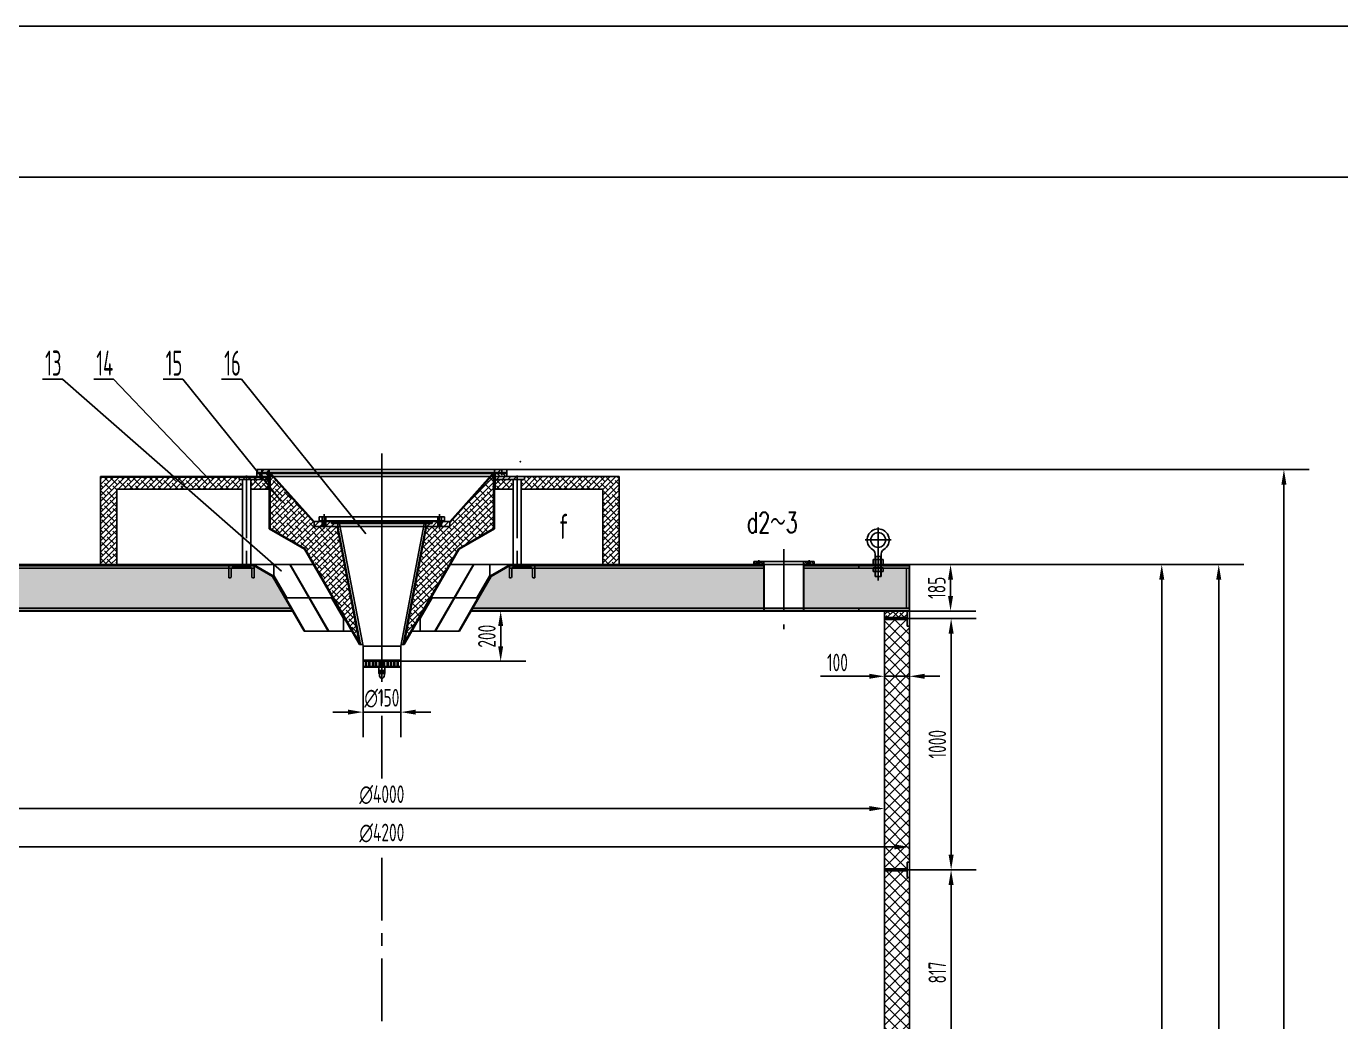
# Model space of a CAD drawing. Extents: x -17137 to -4525, y -501 to 17337.
# Drawn here: x -14255 to -9024, y 13376 to 17337 of the extents above; entities that cross this region are included whole.
import ezdxf

# ---------------------------------------------------------------- set-up
doc = ezdxf.new("R2010")
doc.units = 0
doc.header["$LTSCALE"] = 200
doc.linetypes.add('F', pattern=[0.75, 0.5, -0.25])
doc.linetypes.add('G', pattern=[2, 1.25, -0.25, 0.25, -0.25])
doc.layers.get('0').update_dxf_attribs({"linetype": 'CONTINUOUS'})
doc.layers.get('DEFPOINTS').update_dxf_attribs({"linetype": 'CONTINUOUS'})
for name, color, linetype in [('01', 7, 'CONTINUOUS'), ('02', 1, 'CONTINUOUS'), ('04', 2, 'F'), ('05', 4, 'G'), ('11', 3, 'CONTINUOUS'), ('13', 3, 'CONTINUOUS')]:
    doc.layers.add(name, color=color, linetype=linetype)
doc.styles.add('INTECAD', font='txt.shx', dxfattribs={"width": 0.67, "bigfont": 'intecad.shx'})
doc.styles.get("Standard").update_dxf_attribs({"font": 'isocp.shx', "width": 0.707, "bigfont": 'hztxt.shx'})
doc.dimstyles.new('INTE', dxfattribs={"dimscale": 20, "dimtxt": 3.5, "dimasz": 3, "dimexe": 5, "dimexo": 0, "dimgap": 1, "dimtad": 1, "dimtoh": 1, "dimdec": 4, "dimdsep": 46, "dimlunit": 6, "dimtxsty": 'Standard', "dimcen": 0, "dimclrd": 1, "dimclre": 1, "dimclrt": 3, "dimadec": 0, "dimazin": 0, "dimtfac": 1, "dimtdec": 4, "dimtix": 1, "dimtmove": 0, "dimatfit": 3, "dimfxl": 0, "dimtolj": 1, "dimtzin": 0, "dimarcsym": 0})
pattern_1 = [(45, (-13908.56, 14075.722), (-11.22532, 11.22532), [])]
pattern_2 = [(45, (-13908.56, 14075.722), (-11.22532, 11.22532), []), (135, (-13908.56, 14075.722), (-33.67596, 11.22532), [39.6875, -23.8125])]
pattern_3 = [(135, (-13908.56, 14075.722), (-11.22532, -11.22532), [])]
pattern_4 = [(45, (-11266.752, 0), (-11.22532, 11.22532), []), (135, (-11266.752, 0), (-33.67596, 11.22532), [39.6875, -23.8125])]

# ---------------------------------------------------------------- blocks, each defined once
blk = doc.blocks.new('*D176')
at = {"color": 1, "linetype": 'ByBlock'}
for p, q in [((9518.7, 8037), (9518.7, 7674.7)), ((9668.7, 8037), (9668.7, 7674.7)), ((9458.7, 7774.7), (9398.7, 7774.7)), ((9518.7, 7774.7), (9668.7, 7774.7)), ((9728.7, 7774.7), (9788.7, 7774.7))]:
    blk.add_line(p, q, dxfattribs=at)
for points in [[(9458.7, 7784.7), (9458.7, 7764.7), (9518.7, 7774.7)], [(9728.7, 7784.7), (9728.7, 7764.7), (9668.7, 7774.7)]]:
    blk.add_solid(points, dxfattribs=at)
at = {"layer": 'DEFPOINTS', "color": 0, "linetype": 'ByBlock'}
for p in [(9518.7, 8037), (9668.7, 8037), (9668.7, 7774.7)]:
    blk.add_point(p, dxfattribs=at)
at = {"color": 3, "linetype": 'ByBlock', "insert": (9593.7, 7829.7), "char_height": 70, "attachment_point": 5}
blk.add_mtext('\\A1;∅150', dxfattribs=at)
blk = doc.blocks.new('*D177')
at = {"color": 1, "linetype": 'ByBlock'}
for p, q in [((9949.3, 8177), (10166.6, 8177)), ((10066.6, 8037), (10066.6, 8117)), ((9668.7, 7977), (10166.6, 7977))]:
    blk.add_line(p, q, dxfattribs=at)
for points in [[(10056.6, 8117), (10076.6, 8117), (10066.6, 8177)], [(10056.6, 8037), (10076.6, 8037), (10066.6, 7977)]]:
    blk.add_solid(points, dxfattribs=at)
at = {"layer": 'DEFPOINTS', "color": 0, "linetype": 'ByBlock'}
for p in [(9949.3, 8177), (10066.6, 8177), (9668.7, 7977)]:
    blk.add_point(p, dxfattribs=at)
at = {"color": 3, "linetype": 'ByBlock', "insert": (10011.6, 8077), "char_height": 70, "attachment_point": 5, "rotation": 90}
blk.add_mtext('\\A1;200', dxfattribs=at)
blk = doc.blocks.new('*D200')
at = {"color": 1, "linetype": 'ByBlock'}
for p, q in [((-3573.5, 14267.2), (-3573.5, 14124)), ((426.5, 14267.2), (426.5, 14124)), ((-3513.5, 14224), (366.5, 14224))]:
    blk.add_line(p, q, dxfattribs=at)
for points in [[(-3513.5, 14234), (-3513.5, 14214), (-3573.5, 14224)], [(366.5, 14234), (366.5, 14214), (426.5, 14224)]]:
    blk.add_solid(points, dxfattribs=at)
at = {"layer": 'DEFPOINTS', "color": 0, "linetype": 'ByBlock'}
for p in [(-3573.5, 14267.2), (426.5, 14267.2), (426.5, 14224)]:
    blk.add_point(p, dxfattribs=at)
at = {"color": 3, "linetype": 'ByBlock', "insert": (-1573.5, 14279), "char_height": 70, "attachment_point": 5}
blk.add_mtext('\\A1;∅4000', dxfattribs=at)
blk = doc.blocks.new('*D201')
at = {"color": 1, "linetype": 'ByBlock'}
for p, q in [((-3673.5, 14119.9), (-3673.5, 13971.5)), ((-3613.5, 14071.5), (466.5, 14071.5)), ((526.5, 14119.9), (526.5, 13971.5))]:
    blk.add_line(p, q, dxfattribs=at)
for points in [[(-3613.5, 14081.5), (-3613.5, 14061.5), (-3673.5, 14071.5)], [(466.5, 14081.5), (466.5, 14061.5), (526.5, 14071.5)]]:
    blk.add_solid(points, dxfattribs=at)
at = {"layer": 'DEFPOINTS', "color": 0, "linetype": 'ByBlock'}
for p in [(-3673.5, 14119.9), (526.5, 14119.9), (526.5, 14071.5)]:
    blk.add_point(p, dxfattribs=at)
at = {"color": 3, "linetype": 'ByBlock', "insert": (-1573.5, 14126.5), "char_height": 70, "attachment_point": 5}
blk.add_mtext('\\A1;∅4200', dxfattribs=at)
blk = doc.blocks.new('*D204')
at = {"color": 1, "linetype": 'ByBlock'}
for p, q in [((524.5, 14980.1), (792.1, 14980.1)), ((692.1, 14920.1), (692.1, 14040.1)), ((524.5, 13980.1), (792.1, 13980.1))]:
    blk.add_line(p, q, dxfattribs=at)
for points in [[(682.1, 14920.1), (702.1, 14920.1), (692.1, 14980.1)], [(682.1, 14040.1), (702.1, 14040.1), (692.1, 13980.1)]]:
    blk.add_solid(points, dxfattribs=at)
at = {"layer": 'DEFPOINTS', "color": 0, "linetype": 'ByBlock'}
for p in [(524.5, 14980.1), (524.5, 13980.1), (692.1, 13980.1)]:
    blk.add_point(p, dxfattribs=at)
at = {"color": 3, "linetype": 'ByBlock', "insert": (637.1, 14480.1), "char_height": 70, "attachment_point": 5, "rotation": 90}
blk.add_mtext('\\A1;1000', dxfattribs=at)
blk = doc.blocks.new('*D205')
at = {"color": 1, "linetype": 'ByBlock'}
for p, q in [((526.5, 13980.1), (791.9, 13980.1)), ((691.9, 13920.1), (691.9, 13223.3)), ((524.5, 13163.3), (791.9, 13163.3))]:
    blk.add_line(p, q, dxfattribs=at)
for points in [[(681.9, 13920.1), (701.9, 13920.1), (691.9, 13980.1)], [(681.9, 13223.3), (701.9, 13223.3), (691.9, 13163.3)]]:
    blk.add_solid(points, dxfattribs=at)
at = {"layer": 'DEFPOINTS', "color": 0, "linetype": 'ByBlock'}
for p in [(526.5, 13980.1), (524.5, 13163.3), (691.9, 13163.3)]:
    blk.add_point(p, dxfattribs=at)
at = {"color": 3, "linetype": 'ByBlock', "insert": (636.9, 13571.7), "char_height": 70, "attachment_point": 5, "rotation": 90}
blk.add_mtext('\\A1;817', dxfattribs=at)
blk = doc.blocks.new('*D208')
at = {"color": 1, "linetype": 'ByBlock'}
for p, q in [((426.5, 14699), (426.5, 14850.5)), ((526.5, 14699), (526.5, 14850.5)), ((366.5, 14750.5), (172.7, 14750.5)), ((526.5, 14750.5), (426.5, 14750.5)), ((586.5, 14750.5), (646.5, 14750.5))]:
    blk.add_line(p, q, dxfattribs=at)
for points in [[(366.5, 14760.5), (366.5, 14740.5), (426.5, 14750.5)], [(586.5, 14760.5), (586.5, 14740.5), (526.5, 14750.5)]]:
    blk.add_solid(points, dxfattribs=at)
at = {"layer": 'DEFPOINTS', "color": 0, "linetype": 'ByBlock'}
for p in [(426.5, 14750.5), (426.5, 14699), (526.5, 14699)]:
    blk.add_point(p, dxfattribs=at)
at = {"color": 3, "linetype": 'ByBlock', "insert": (239.6, 14805.5), "char_height": 70, "attachment_point": 5}
blk.add_mtext('\\A1;100', dxfattribs=at)
blk = doc.blocks.new('*D209')
at = {"color": 1, "linetype": 'ByBlock'}
for p, q in [((526.5, 15195.1), (789.7, 15195.1)), ((689.7, 15135.1), (689.7, 15070.1)), ((526.5, 15010.1), (789.7, 15010.1))]:
    blk.add_line(p, q, dxfattribs=at)
for points in [[(679.7, 15135.1), (699.7, 15135.1), (689.7, 15195.1)], [(679.7, 15070.1), (699.7, 15070.1), (689.7, 15010.1)]]:
    blk.add_solid(points, dxfattribs=at)
at = {"layer": 'DEFPOINTS', "color": 0, "linetype": 'ByBlock'}
for p in [(526.5, 15195.1), (526.5, 15010.1), (689.7, 15010.1)]:
    blk.add_point(p, dxfattribs=at)
at = {"color": 3, "linetype": 'ByBlock', "insert": (634.7, 15102.6), "char_height": 70, "attachment_point": 5, "rotation": 90}
blk.add_mtext('\\A1;185', dxfattribs=at)
blk = doc.blocks.new('*D210')
at = {"color": 1, "linetype": 'ByBlock'}
for p, q in [((-10740.3, 15195.1), (-9636.5, 15195.1)), ((-9736.5, 15135.1), (-9736.5, 11243.3)), ((-10740.3, 11183.3), (-9636.5, 11183.3))]:
    blk.add_line(p, q, dxfattribs=at)
for points in [[(-9746.5, 15135.1), (-9726.5, 15135.1), (-9736.5, 15195.1)], [(-9746.5, 11243.3), (-9726.5, 11243.3), (-9736.5, 11183.3)]]:
    blk.add_solid(points, dxfattribs=at)
at = {"layer": 'DEFPOINTS', "color": 0, "linetype": 'ByBlock'}
for p in [(-10740.3, 15195.1), (-10740.3, 11183.3), (-9736.5, 11183.3)]:
    blk.add_point(p, dxfattribs=at)
at = {"color": 3, "linetype": 'ByBlock', "insert": (-9791.5, 13189.2), "char_height": 70, "attachment_point": 5, "rotation": 90}
blk.add_mtext('\\A1;4012', dxfattribs=at)
blk = doc.blocks.new('*D214')
at = {"color": 1, "linetype": 'ByBlock'}
for p, q in [((-10577, 15195.1), (-9409.7, 15195.1)), ((-9509.7, 15135.1), (-9509.7, 7802.4)), ((-12595.3, 7742.4), (-9409.7, 7742.4))]:
    blk.add_line(p, q, dxfattribs=at)
for points in [[(-9519.7, 15135.1), (-9499.7, 15135.1), (-9509.7, 15195.1)], [(-9519.7, 7802.4), (-9499.7, 7802.4), (-9509.7, 7742.4)]]:
    blk.add_solid(points, dxfattribs=at)
at = {"layer": 'DEFPOINTS', "color": 0, "linetype": 'ByBlock'}
for p in [(-10577, 15195.1), (-12595.3, 7742.4), (-9509.7, 7742.4)]:
    blk.add_point(p, dxfattribs=at)
at = {"color": 3, "linetype": 'ByBlock', "insert": (-9564.7, 11468.8), "char_height": 70, "attachment_point": 5, "rotation": 90}
blk.add_mtext('\\A1;7453', dxfattribs=at)
blk = doc.blocks.new('*D215')
at = {"color": 1, "linetype": 'ByBlock'}
for p, q in [((-12342.3, 15573.1), (-9150.4, 15573.1)), ((-9250.4, 15513.1), (-9250.4, 7802.4)), ((-12595.3, 7742.4), (-9150.4, 7742.4))]:
    blk.add_line(p, q, dxfattribs=at)
for points in [[(-9260.4, 15513.1), (-9240.4, 15513.1), (-9250.4, 15573.1)], [(-9260.4, 7802.4), (-9240.4, 7802.4), (-9250.4, 7742.4)]]:
    blk.add_solid(points, dxfattribs=at)
at = {"layer": 'DEFPOINTS', "color": 0, "linetype": 'ByBlock'}
for p in [(-12342.3, 15573.1), (-12595.3, 7742.4), (-9250.4, 7742.4)]:
    blk.add_point(p, dxfattribs=at)
at = {"color": 3, "linetype": 'ByBlock', "insert": (-9305.4, 11657.8), "char_height": 70, "attachment_point": 5, "rotation": 90}
blk.add_mtext('\\A1;7830', dxfattribs=at)

msp = doc.modelspace()

# ---------------------------------------------------------------- hatches: boundary and pattern name
h = msp.add_hatch()
h.set_pattern_fill('ANSI31', color=1, scale=5, style=0)
h.set_pattern_definition(pattern_1)
h.paths.add_polyline_path([(-13408.27524, 15543.13313), (-13408.27524, 15533.13313), (-13378.27524, 15533.13313), (-13378.27524, 15543.13313)])
h.paths.add_polyline_path([(-13291.27524, 15533.13313), (-13291.27524, 15543.13313), (-13378.27524, 15543.13313), (-13378.27524, 15533.13313)])
h = msp.add_hatch()
h.set_pattern_fill('ANSI31', color=1, scale=5, style=0)
h.set_pattern_definition(pattern_1)
h.paths.add_polyline_path([(-13318.27524, 15561.13313), (-13318.27524, 15573.13313), (-13338.27524, 15573.13313), (-13338.27524, 15561.13313)])
h.paths.add_polyline_path([(-13318.27524, 15573.13313), (-13318.27524, 15561.13313), (-13288.27524, 15561.13313), (-13288.27524, 15573.13313)])
h = msp.add_hatch()
h.set_pattern_fill('ANSI38', color=1, scale=5, style=0)
h.set_pattern_definition(pattern_2)
h.paths.add_polyline_path([(-13318.27524, 15557.13313), (-13318.27524, 15561.13313), (-13338.27524, 15561.13313), (-13338.27524, 15557.13313)])
h.paths.add_polyline_path([(-13288.27524, 15557.13313), (-13288.27524, 15561.13313), (-13318.27524, 15561.13313), (-13318.27524, 15557.13313)])
h = msp.add_hatch()
h.set_pattern_fill('ANSI31', color=1, scale=5, angle=90, style=0)
h.set_pattern_definition(pattern_3)
h.paths.add_polyline_path([(-13291.27524, 15545.13313), (-13291.27524, 15557.13313), (-13338.27524, 15557.13313), (-13338.27524, 15545.13313)])
h = msp.add_hatch()
h.set_pattern_fill('ANSI38', color=2, scale=5, style=0)
h.set_pattern_definition(pattern_2)
h.paths.add_polyline_path([(-13110.27524, 15346.13313), (-13110.27524, 15361.6415), (-13274.94721, 15545.13313), (-13285.27524, 15545.13313), (-13285.27524, 15338.90841), (-13145.28887, 15258.08724), (-12929.92567, 14885.06724), (-13018.59218, 15346.13313)])
h.paths.add_polyline_path([(-12750.62482, 14885.06724), (-12535.26162, 15258.08724), (-12395.27524, 15338.90841), (-12395.27524, 15545.13313), (-12405.60327, 15545.13313), (-12570.27524, 15361.6415), (-12570.27524, 15346.13313), (-12661.9583, 15346.13313)])
h = msp.add_hatch()
h.set_pattern_fill('ANSI31', color=1, scale=5, style=0)
h.set_pattern_definition(pattern_1)
h.paths.add_polyline_path([(-12362.27524, 15561.13313), (-12362.27524, 15573.13313), (-12392.27524, 15573.13313), (-12392.27524, 15561.13313)])
h = msp.add_hatch()
h.set_pattern_fill('ANSI38', color=1, scale=5, style=0)
h.set_pattern_definition(pattern_2)
h.paths.add_polyline_path([(-12362.27524, 15557.13313), (-12362.27524, 15561.13313), (-12392.27524, 15561.13313), (-12392.27524, 15557.13313)])
h.paths.add_polyline_path([(-12342.27524, 15557.13313), (-12342.27524, 15561.13313), (-12362.27524, 15561.13313), (-12362.27524, 15557.13313)])
h = msp.add_hatch()
h.set_pattern_fill('ANSI31', color=1, scale=5, angle=90, style=0)
h.set_pattern_definition(pattern_3)
h.paths.add_polyline_path([(-12389.27524, 15557.13313), (-12389.27524, 15545.13313), (-12342.27524, 15545.13313), (-12342.27524, 15557.13313)])
h = msp.add_hatch()
h.set_pattern_fill('ANSI31', color=1, scale=5, style=0)
h.set_pattern_definition(pattern_1)
h.paths.add_polyline_path([(-12302.27524, 15533.13313), (-12302.27524, 15545.13313), (-12389.27524, 15545.13313), (-12389.27524, 15533.13313)])
h = msp.add_hatch()
h.set_pattern_fill('ANSI31', color=1, scale=5, style=0)
h.set_pattern_definition(pattern_1)
h.paths.add_polyline_path([(-13110.27524, 15366.13313), (-13110.27524, 15346.13313), (-13077.27524, 15346.13313), (-13077.27524, 15366.13313)])
h.paths.add_polyline_path([(-13015.53721, 15346.13313), (-13015.53721, 15359.13313), (-13040.27524, 15359.13313), (-13040.27524, 15366.13313), (-13063.27524, 15366.13313), (-13063.27524, 15346.13313)])
h.paths.add_polyline_path([(-12665.01327, 15359.13313), (-12665.01327, 15346.13313), (-12617.27524, 15346.13313), (-12617.27524, 15366.13313), (-12640.27524, 15366.13313), (-12640.27524, 15359.13313)])
h.paths.add_polyline_path([(-12603.27524, 15366.13313), (-12603.27524, 15346.13313), (-12570.27524, 15346.13313), (-12570.27524, 15366.13313)])
at = {"layer": '01', "linetype": 'Continuous'}
h = msp.add_hatch(dxfattribs=at)
h.set_pattern_fill('ANSI37', color=2, scale=10, style=0)
h.paths.add_polyline_path([(-10740.27524, 14950.13313), (-10750.27524, 14950.13313), (-10750.27524, 14976.13313), (-10840.27524, 14976.13313), (-10840.27524, 13984.13313), (-10750.27524, 13984.13313), (-10750.27524, 14010.13313), (-10740.27524, 14010.13313)])
h.paths.add_polyline_path([(-10740.27524, 13950.13313), (-10750.27524, 13950.13313), (-10750.27524, 13976.13313), (-10840.27524, 13976.13313), (-10840.27524, 13167.33821), (-10750.27524, 13167.33821), (-10750.27524, 13193.33821), (-10740.27524, 13193.33821)])
h.paths.add_polyline_path([(-10740.27524, 13133.33821), (-10750.27524, 13133.33821), (-10750.27524, 13159.33821), (-10840.27524, 13159.33821), (-10840.27524, 12407.33821), (-10750.27524, 12407.33821), (-10750.27524, 12433.33821), (-10740.27524, 12433.33821)])
h.paths.add_polyline_path([(-10754.27524, 12193.33821), (-10740.27524, 12193.33821), (-10740.27524, 12373.33821), (-10750.27524, 12373.33821), (-10750.27524, 12399.33821), (-10840.27524, 12399.33821), (-10840.27524, 11214.13313), (-10750.27524, 11214.13313), (-10750.27524, 11240.13313), (-10740.27524, 11240.13313), (-10740.27524, 11393.33821), (-10754.27524, 11393.33821)])
at = {"layer": '02'}
h = msp.add_hatch(dxfattribs=at)
h.set_pattern_fill('ANSI31', color=256, scale=50, angle=90, style=0)
h.set_pattern_definition([(135, (-14890.634, 8332.786), (-4.4194174, -4.4194174), [])])
h.paths.add_polyline_path([(-11335.77524, 15206.69518), (-11335.77524, 15195.13313), (-11320.27524, 15195.13313), (-11320.27524, 15206.69518)])
h.paths.add_polyline_path([(-11344.77524, 15206.69518), (-11360.27524, 15206.69518), (-11360.27524, 15195.13313), (-11344.77524, 15195.13313)])
h.paths.add_polyline_path([(-11160.27524, 15195.13313), (-11144.77524, 15195.13313), (-11144.77524, 15206.69518), (-11160.27524, 15206.69518)])
h.paths.add_polyline_path([(-11120.27524, 15206.69518), (-11135.77524, 15206.69518), (-11135.77524, 15195.13313), (-11120.27524, 15195.13313)])
at = {"layer": '11', "linetype": 'Continuous'}
h = msp.add_hatch(dxfattribs=at)
h.set_pattern_fill('ANSI38', color=2, scale=5, style=0)
h.set_pattern_definition(pattern_4)
h.paths.add_polyline_path([(-13960.27524, 15195.13313), (-13895.27524, 15195.13313), (-13895.27524, 15495.13313), (-13394.27524, 15495.13313), (-13394.27524, 15533.13313), (-13408.27524, 15533.13313), (-13408.27524, 15543.13313), (-13960.27524, 15543.13313)])
h = msp.add_hatch(dxfattribs=at)
h.set_pattern_fill('ANSI38', color=2, scale=5, style=0)
h.set_pattern_definition(pattern_4)
h.paths.add_polyline_path([(-11960.27524, 15495.13313), (-11960.27524, 15195.13313), (-11895.27524, 15195.13313), (-11895.27524, 15545.13313), (-12272.27524, 15545.13313), (-12272.27524, 15533.13313), (-12286.27524, 15533.13313), (-12286.27524, 15495.13313)])
h = msp.add_hatch(dxfattribs=at)
h.set_pattern_fill('ANSI38', color=2, scale=5, style=0)
h.set_pattern_definition(pattern_4)
h.paths.add_polyline_path([(-13362.27524, 15533.13313), (-13362.27524, 15495.13313), (-13291.27524, 15495.13313), (-13291.27524, 15533.13313)])
h = msp.add_hatch(dxfattribs=at)
h.set_pattern_fill('ANSI38', color=1, scale=5, style=0)
h.set_pattern_definition(pattern_4)
h.paths.add_polyline_path([(-12318.27524, 15495.13313), (-12318.27524, 15533.13313), (-12389.27524, 15533.13313), (-12389.27524, 15495.13313)])
h = msp.add_hatch(dxfattribs=at)
h.set_pattern_fill('ANSI38', color=2, scale=5, style=0)
h.set_pattern_definition(pattern_4)
h.paths.add_polyline_path([(-14520.27524, 15022.13313), (-14520.27524, 15180.13313), (-14795.67519, 15180.13313), (-14795.67519, 15167.03887), (-14803.45019, 15167.03887), (-14803.45019, 15147.00974), (-14815.45019, 15147.00974), (-14827.45019, 15147.00974), (-14827.45019, 15167.03887), (-14835.22519, 15167.03887), (-14835.22519, 15180.13313), (-14928.27524, 15180.13313), (-14928.27524, 15022.13313)])
h.paths.add_polyline_path([(-13202.85557, 15022.13313), (-13275.48846, 15147.93698), (-13348.57434, 15190.13313), (-13348.57434, 15142.13313), (-13352.87434, 15142.13313, -0.4142135624), (-13357.07434, 15146.33313), (-13357.07434, 15176.33313, 0.116389977), (-13357.97105, 15180.13313), (-13439.17762, 15180.13313, 0.116389977), (-13440.07434, 15176.33313), (-13440.07434, 15146.33313, -0.4142135624), (-13444.27434, 15142.13313), (-13448.57434, 15142.13313), (-13448.57434, 15180.13313), (-14360.27524, 15180.13313), (-14360.27524, 15022.13313)])
h.paths.add_polyline_path([(-12231.97615, 15180.13313), (-12231.97615, 15142.13313), (-12236.27615, 15142.13313, -0.4142135624), (-12240.47615, 15146.33313), (-12240.47615, 15176.33313, 0.116389977), (-12241.37286, 15180.13313), (-12322.57944, 15180.13313, 0.116389977), (-12323.47615, 15176.33313), (-12323.47615, 15146.33313, -0.4142135624), (-12327.67615, 15142.13313), (-12331.97615, 15142.13313), (-12331.97615, 15190.13313), (-12405.06203, 15147.93698), (-12477.69492, 15022.13313), (-11320.27524, 15022.13313), (-11320.27524, 15180.13313)])
h.paths.add_polyline_path([(-11160.27524, 15180.13313), (-11160.27524, 15022.13313), (-10752.27524, 15022.13313), (-10752.27524, 15180.13313), (-10845.3253, 15180.13313), (-10845.3253, 15167.03887), (-10853.1003, 15167.03887), (-10853.1003, 15147.00974), (-10865.1003, 15147.00974), (-10877.1003, 15147.00974), (-10877.1003, 15167.03887), (-10884.8753, 15167.03887), (-10884.8753, 15180.13313)])
h = msp.add_hatch(dxfattribs=at)
h.set_pattern_fill('ANSI38', color=1, scale=5, style=0)
h.set_pattern_definition(pattern_4)
h.paths.add_polyline_path([(-10840.27524, 15010.13313), (-10840.27524, 14984.13313), (-10750.27524, 14984.13313), (-10750.27524, 15010.13313)])

# ---------------------------------------------------------------- linework, layer by layer
at = {"color": 0}
for p, q in [((-13960.27524, 15545.13313), (-11895.27524, 15545.13313)), ((-13960.27524, 15545.13313), (-13960.27524, 15195.13313)), ((-13960.27524, 15543.13313), (-13291.27524, 15543.13313)), ((-13338.27524, 15573.13313), (-12342.27524, 15573.13313)), ((-13338.27524, 15561.13313), (-12342.27524, 15561.13313)), ((-13338.27524, 15557.13313), (-12342.27524, 15557.13313)), ((-13285.27524, 15561.13313), (-13110.27524, 15366.13313)), ((-13285.27524, 15556.6415), (-13110.27524, 15361.6415)), ((-12395.27524, 15561.13313), (-12570.27524, 15366.13313)), ((-12395.27524, 15556.6415), (-12570.27524, 15361.6415)), ((-11895.27524, 15545.13313), (-11895.27524, 15195.13313)), ((-13895.27524, 15495.13313), (-13895.27524, 15195.13313)), ((-13895.27524, 15495.13313), (-13394.27524, 15495.13313)), ((-13408.27524, 15533.13313), (-13291.27524, 15533.13313)), ((-13362.27524, 15495.13313), (-13288.27524, 15495.13313)), ((-12272.27524, 15533.13313), (-12389.27524, 15533.13313)), ((-12389.27524, 15495.13313), (-12318.27524, 15495.13313)), ((-12286.27524, 15495.13313), (-11960.27524, 15495.13313)), ((-11960.27524, 15495.13313), (-11960.27524, 15195.13313)), ((-13147.48502, 15255.89109), (-13288.27524, 15337.17636)), ((-13145.28887, 15258.08724), (-13285.27524, 15338.90841)), ((-13090.27524, 15369.13313), (-13090.27524, 15366.13313)), ((-12929.92567, 14885.06724), (-13018.59218, 15346.13313)), ((-12925.34491, 14877.13313), (-13015.53721, 15346.13313)), ((-12755.20558, 14877.13313), (-12665.01327, 15346.13313)), ((-12750.62482, 14885.06724), (-12661.9583, 15346.13313)), ((-12590.27524, 15369.13313), (-12590.27524, 15366.13313)), ((-12535.26162, 15258.08724), (-12395.27524, 15338.90841)), ((-12533.06547, 15255.89109), (-12392.27524, 15337.17636)), ((-12928.80901, 14877.13313), (-13147.48502, 15255.89109)), ((-12925.34491, 14877.13313), (-13145.28887, 15258.08724)), ((-12755.20558, 14877.13313), (-12535.26162, 15258.08724)), ((-12751.74148, 14877.13313), (-12532.92573, 15256.13313)), ((-14940.27524, 15195.13313), (-13112.40639, 15195.13313)), ((-14362.27524, 15190.13313), (-13348.57434, 15190.13313)), ((-14362.27524, 15180.13313), (-13348.57434, 15180.13313)), ((-13348.57434, 15190.13313), (-13448.57434, 15190.13313)), ((-13448.57434, 15190.13313), (-13448.57434, 15142.13313)), ((-13440.07434, 15176.33313), (-13440.07434, 15146.33313)), ((-13365.57434, 15184.83313), (-13431.57434, 15184.83313)), ((-13275.48846, 15147.93698), (-13357.23459, 15195.13313)), ((-13357.07434, 15176.33313), (-13357.07434, 15146.33313)), ((-13273.2923, 15150.13313), (-13351.23459, 15195.13313)), ((-13348.57434, 15190.13313), (-13348.57434, 15142.13313)), ((-12568.14409, 15195.13313), (-10740.27524, 15195.13313)), ((-12407.25818, 15150.13313), (-12329.3159, 15195.13313)), ((-12405.06203, 15147.93698), (-12323.3159, 15195.13313)), ((-12331.97615, 15190.13313), (-11318.27524, 15190.13313)), ((-12331.97615, 15190.13313), (-12231.97615, 15190.13313)), ((-12331.97615, 15190.13313), (-12331.97615, 15142.13313)), ((-12331.97615, 15180.13313), (-11318.27524, 15180.13313)), ((-12323.47615, 15176.33313), (-12323.47615, 15146.33313)), ((-12314.97615, 15184.83313), (-12248.97615, 15184.83313)), ((-12240.47615, 15176.33313), (-12240.47615, 15146.33313)), ((-12231.97615, 15190.13313), (-12231.97615, 15142.13313)), ((-11162.27524, 15190.13313), (-10740.27524, 15190.13313)), ((-11162.27524, 15180.13313), (-10740.27524, 15180.13313)), ((-13444.27434, 15142.13313), (-13448.57434, 15142.13313)), ((-13348.57434, 15142.13313), (-13352.87434, 15142.13313)), ((-13149.73935, 14930.13313), (-13275.48846, 15147.93698)), ((-13146.27524, 14930.13313), (-13273.2923, 15150.13313)), ((-12534.27524, 14930.13313), (-12407.25818, 15150.13313)), ((-12530.81114, 14930.13313), (-12405.06203, 15147.93698)), ((-12331.97615, 15142.13313), (-12327.67615, 15142.13313)), ((-12236.27615, 15142.13313), (-12231.97615, 15142.13313)), ((-14940.27524, 15022.13313), (-13202.85557, 15022.13313)), ((-12477.69492, 15022.13313), (-10740.27524, 15022.13313)), ((-14940.27524, 15012.13313), (-13197.08207, 15012.13313)), ((-14840.27524, 15010.13313), (-13195.92737, 15010.13313)), ((-12484.62312, 15010.13313), (-10840.27524, 15010.13313)), ((-12483.46842, 15012.13313), (-10740.27524, 15012.13313)), ((-10840.27524, 15012.13313), (-10840.27524, 15010.13313)), ((-10840.27524, 15012.13313), (-10840.27524, 15010.13313)), ((-10840.27524, 15012.13313), (-10840.27524, 15010.13313)), ((-13149.73935, 14930.13313), (-12959.40857, 14930.13313)), ((-12721.14192, 14930.13313), (-12530.81114, 14930.13313)), ((-10840.27524, 14012.13313), (-10840.27524, 14010.13313))]:
    msp.add_line(p, q, dxfattribs=at)
at = {"color": 3}
for p, q in [((-13090.27524, 15385.13313), (-12590.27524, 15385.13313)), ((-13090.27524, 15385.13313), (-13090.27524, 15369.13313)), ((-13077.77524, 15385.13313), (-13077.77524, 15369.13313)), ((-13062.77524, 15385.13313), (-13062.77524, 15369.13313)), ((-12617.77524, 15385.13313), (-12617.77524, 15369.13313)), ((-12602.77524, 15385.13313), (-12602.77524, 15369.13313)), ((-12590.27524, 15385.13313), (-12590.27524, 15369.13313)), ((-13090.27524, 15369.13313), (-12590.27524, 15369.13313)), ((-13090.27524, 15366.13313), (-12590.27524, 15366.13313)), ((-13040.27524, 15364.13313), (-12640.27524, 15364.13313)), ((-12915.27524, 14870.13313), (-13010.27524, 15364.13313)), ((-12765.27524, 14870.13313), (-12670.27524, 15364.13313)), ((-12915.27524, 14870.13313), (-12765.27524, 14870.13313)), ((-12915.27524, 14867.13313), (-12915.27524, 14812.13313)), ((-12765.27524, 14867.13313), (-12765.27524, 14812.13313)), ((-12915.27524, 14815.13313), (-12765.27524, 14815.13313)), ((-12915.27524, 14813.13313), (-12765.27524, 14813.13313)), ((-12915.27524, 14813.13313), (-12915.27524, 14786.13313)), ((-12915.27524, 14810.13313), (-12765.27524, 14810.13313)), ((-12905.15854, 14810.13313), (-12905.15854, 14789.1946)), ((-12901.15854, 14810.13313), (-12901.15854, 14789.1946)), ((-12892.58717, 14810.13313), (-12892.58717, 14789.1946)), ((-12888.58717, 14810.13313), (-12888.58717, 14789.1946)), ((-12878.05703, 14810.13313), (-12878.05703, 14789.1946)), ((-12874.05703, 14810.13313), (-12874.05703, 14789.1946)), ((-12865.53105, 14810.13313), (-12865.53105, 14789.1946)), ((-12861.53105, 14810.13313), (-12861.53105, 14789.1946)), ((-12851.00092, 14810.13313), (-12851.00092, 14789.1946)), ((-12847.00092, 14810.13313), (-12847.00092, 14789.1946)), ((-12833.54957, 14810.13313), (-12833.54957, 14789.1946)), ((-12829.54957, 14810.13313), (-12829.54957, 14789.1946)), ((-12819.01943, 14810.13313), (-12819.01943, 14789.1946)), ((-12815.01943, 14810.13313), (-12815.01943, 14789.1946)), ((-12806.49346, 14810.13313), (-12806.49346, 14789.1946)), ((-12802.49346, 14810.13313), (-12802.49346, 14789.1946)), ((-12791.96332, 14810.13313), (-12791.96332, 14789.1946)), ((-12787.96332, 14810.13313), (-12787.96332, 14789.1946)), ((-12778.94296, 14810.13313), (-12778.94296, 14789.1946)), ((-12774.94296, 14810.13313), (-12774.94296, 14789.1946)), ((-12765.27524, 14813.13313), (-12765.27524, 14786.13313)), ((-12915.27524, 14789.1946), (-12765.27524, 14789.1946)), ((-12915.27524, 14786.13313), (-12765.27524, 14786.13313)), ((-12851.66386, 14786.13313), (-12851.66386, 14773.13313)), ((-12851.66386, 14773.13313), (-12851.66386, 14767.18737)), ((-12851.66386, 14773.13313), (-12828.88663, 14773.13313)), ((-12851.66386, 14761.24161), (-12851.66386, 14767.18737)), ((-12851.66386, 14767.18737), (-12828.88663, 14767.18737)), ((-12851.66386, 14767.18737), (-12828.88663, 14767.18737)), ((-12851.66386, 14761.24161), (-12828.88663, 14761.24161)), ((-12828.88663, 14786.13313), (-12828.88663, 14773.13313)), ((-12828.88663, 14773.13313), (-12828.88663, 14767.18737)), ((-12828.88663, 14761.24161), (-12828.88663, 14767.18737))]:
    msp.add_line(p, q, dxfattribs=at)
at = {"color": 3, "linetype": 'G'}
for p, q in [((-13070.27524, 15396.24471), (-13070.27524, 15360.75607)), ((-12610.27524, 15396.24471), (-12610.27524, 15359.47442))]:
    msp.add_line(p, q, dxfattribs=at)
at = {"color": 3, "linetype": 'Continuous'}
for p, q in [((-13040.27524, 15369.13313), (-13040.27524, 15364.13313)), ((-12640.27524, 15369.13313), (-12640.27524, 15364.13313))]:
    msp.add_line(p, q, dxfattribs=at)
at = {"color": 0, "linetype": 'Continuous'}
msp.add_line((-13040.27524, 15359.13313), (-12640.27524, 15359.13313), dxfattribs=at)
at = {"color": 1}
for p, q in [((-13269.65426, 15195.13313), (-13269.65426, 15151.83186)), ((-13053.8992, 14930.13313), (-13206.89702, 15195.13313)), ((-13052.7445, 14930.13313), (-13205.74232, 15195.13313)), ((-13051.5898, 14930.13313), (-13204.58762, 15195.13313)), ((-12628.96069, 14930.13313), (-12475.96287, 15195.13313)), ((-12627.80599, 14930.13313), (-12474.80817, 15195.13313)), ((-12626.65129, 14930.13313), (-12473.65347, 15195.13313)), ((-12410.89622, 15195.13313), (-12410.89622, 15151.83186)), ((-13218.15535, 15062.63313), (-13269.65426, 15151.83186)), ((-12462.39514, 15062.63313), (-12410.89622, 15151.83186)), ((-13218.15535, 15062.63313), (-13040.52629, 15062.63313)), ((-12992.89489, 14980.13313), (-13040.52629, 15062.63313)), ((-12687.6556, 14980.13313), (-12640.0242, 15062.63313)), ((-12462.39514, 15062.63313), (-12640.0242, 15062.63313)), ((-12992.89489, 14930.13313), (-12992.89489, 14980.13313)), ((-12687.6556, 14930.13313), (-12687.6556, 14980.13313))]:
    msp.add_line(p, q, dxfattribs=at)
for p, q in [((-11320.27524, 15206.69518), (-11320.27524, 15010.13313)), ((-11318.27524, 15195.13313), (-11318.27524, 15010.13313)), ((-11162.27524, 15206.69518), (-11162.27524, 15010.13313)), ((-11160.27524, 15195.13313), (-11160.27524, 15010.13313)), ((-10877.6003, 15195.13313), (-10877.6003, 15183.13313)), ((-10852.6003, 15195.13313), (-10852.6003, 15183.13313)), ((-12917.19832, 14877.13313), (-12928.80901, 14877.13313)), ((-12751.74148, 14877.13313), (-12763.35217, 14877.13313))]:
    msp.add_line(p, q)
at = {"color": 0}
for centre, radius, start, end in [((-13431.57434, 15176.33313), 8.5, 90, 180), ((-13365.57434, 15176.33313), 8.5, 0, 90), ((-12314.97615, 15176.33313), 8.5, 90, 180), ((-12248.97615, 15176.33313), 8.5, 0, 90), ((-13444.27434, 15146.33313), 4.2, 270, 360), ((-13352.87434, 15146.33313), 4.2, 180, 270), ((-12327.67615, 15146.33313), 4.2, 270, 0), ((-12236.27615, 15146.33313), 4.2, 180, 270)]:
    msp.add_arc(centre, radius, start, end, dxfattribs=at)
at = {"color": 3}
msp.add_ellipse((-12840.27524, 14761.24161), major_axis=(0, -20.10848), ratio=0.5109608083, start_param=4.7123889804, end_param=7.853981634, dxfattribs=at)
at = {"layer": '01', "color": 0}
for p, q in [((-13408.27524, 15543.13313), (-13408.27524, 15533.13313)), ((-13338.27524, 15573.13313), (-13338.27524, 15545.13313)), ((-13291.27524, 15557.13313), (-13291.27524, 15495.13313)), ((-13288.27524, 15573.13313), (-13288.27524, 15337.17636)), ((-13285.27524, 15561.13313), (-13285.27524, 15338.90841)), ((-12395.27524, 15561.13313), (-12395.27524, 15338.90841)), ((-12392.27524, 15573.13313), (-12392.27524, 15337.17636)), ((-12389.27524, 15557.13313), (-12389.27524, 15495.13313)), ((-12342.27524, 15573.13313), (-12342.27524, 15545.13313)), ((-12272.27524, 15543.13313), (-12272.27524, 15533.13313)), ((-13394.27524, 15533.13313), (-13394.27524, 15195.13313)), ((-13362.27524, 15533.13313), (-13362.27524, 15195.13313)), ((-13362.27524, 15531.13313), (-13362.27524, 15195.13313)), ((-12318.27524, 15533.13313), (-12318.27524, 15195.13313)), ((-12318.27524, 15531.13313), (-12318.27524, 15195.13313)), ((-12286.27524, 15533.13313), (-12286.27524, 15195.13313))]:
    msp.add_line(p, q, dxfattribs=at)
at = {"layer": '01', "color": 1, "linetype": 'G'}
for p, q in [((-13378.27524, 15549.89713), (-13378.27524, 15152.54826)), ((-13318.27524, 15576.47535), (-13318.27524, 15550.6172)), ((-12362.27524, 15576.47535), (-12362.27524, 15550.6172)), ((-12302.27524, 15549.89713), (-12302.27524, 15152.54826))]:
    msp.add_line(p, q, dxfattribs=at)
at = {"layer": '01'}
for p, q in [((-13110.27524, 15366.13313), (-12840.27524, 15366.13313)), ((-13110.27524, 15366.13313), (-13110.27524, 15346.13313)), ((-13110.27524, 15346.13313), (-12840.27524, 15346.13313)), ((-13076.27524, 15366.13313), (-13076.27524, 15346.13313)), ((-13076.27524, 15366.13313), (-13076.27524, 15346.13313)), ((-13064.27524, 15366.13313), (-13064.27524, 15346.13313)), ((-13040.27524, 15366.13313), (-13040.27524, 15359.13313)), ((-13015.53721, 15359.13313), (-13015.53721, 15346.13313)), ((-12570.27524, 15366.13313), (-12840.27524, 15366.13313)), ((-12570.27524, 15346.13313), (-12840.27524, 15346.13313)), ((-12665.01327, 15359.13313), (-12665.01327, 15346.13313)), ((-12640.27524, 15366.13313), (-12640.27524, 15359.13313)), ((-12616.27524, 15366.13313), (-12616.27524, 15346.13313)), ((-12604.27524, 15366.13313), (-12604.27524, 15346.13313)), ((-12604.27524, 15366.13313), (-12604.27524, 15346.13313)), ((-12570.27524, 15366.13313), (-12570.27524, 15346.13313)), ((-10877.1003, 15237.37115), (-10877.1003, 15147.00974)), ((-10877.1003, 15227.46373), (-10865.1003, 15227.46373)), ((-10853.1003, 15227.46373), (-10865.1003, 15227.46373)), ((-10853.1003, 15237.37115), (-10853.1003, 15147.00974)), ((-11360.27524, 15206.69518), (-11360.27524, 15195.13313)), ((-11320.27524, 15206.69518), (-11360.27524, 15206.69518)), ((-11344.77524, 15206.69518), (-11344.77524, 15195.13313)), ((-11335.77524, 15206.69518), (-11335.77524, 15195.13313)), ((-11162.27524, 15206.69518), (-11320.27524, 15206.69518)), ((-11162.27524, 15206.69518), (-11320.27524, 15206.69518)), ((-11162.27524, 15206.69518), (-11160.27524, 15206.69518)), ((-11162.27524, 15206.69518), (-11160.27524, 15206.69518)), ((-11160.27524, 15206.69518), (-11120.27524, 15206.69518)), ((-11144.77524, 15206.69518), (-11144.77524, 15195.13313)), ((-11135.77524, 15206.69518), (-11135.77524, 15195.13313)), ((-11120.27524, 15206.69518), (-11120.27524, 15195.13313)), ((-10865.1003, 15215.01074), (-10884.8753, 15215.01074)), ((-10884.8753, 15215.01074), (-10884.8753, 15195.13313)), ((-10865.1003, 15182.03887), (-10884.8753, 15182.03887)), ((-10884.8753, 15182.03887), (-10884.8753, 15167.03887)), ((-10874.9878, 15195.13313), (-10874.9878, 15215.01074)), ((-10874.9878, 15167.03887), (-10874.9878, 15182.03887)), ((-10865.1003, 15215.01074), (-10845.3253, 15215.01074)), ((-10865.1003, 15182.03887), (-10845.3253, 15182.03887)), ((-10855.2128, 15195.13313), (-10855.2128, 15215.01074)), ((-10855.2128, 15167.03887), (-10855.2128, 15182.03887)), ((-10845.3253, 15215.01074), (-10845.3253, 15195.13313)), ((-10845.3253, 15182.03887), (-10845.3253, 15167.03887)), ((-10884.8753, 15167.03887), (-10865.1003, 15167.03887)), ((-10877.1003, 15147.00974), (-10865.1003, 15147.00974)), ((-10845.3253, 15167.03887), (-10865.1003, 15167.03887)), ((-10853.1003, 15147.00974), (-10865.1003, 15147.00974))]:
    msp.add_line(p, q, dxfattribs=at)
msp.add_lwpolyline([(-16536.76957, 100), (-5125.36957, 100), (-5125.36957, 16736.62), (-16536.76957, 16736.62)], close=True, dxfattribs=at)
msp.add_circle((-10865.1003, 15293.00486), 29.50302, dxfattribs=at)
for centre, radius, start, end in [((-10865.1003, 15293.00486), 44.18029, 299.90711636, 240.09288364), ((-10897.1003, 15237.37115), 20, 0, 60.09288364), ((-10833.1003, 15237.37115), 20, 119.90711636, 180)]:
    msp.add_arc(centre, radius, start, end, dxfattribs=at)
at = {"layer": '02', "linetype": 'G'}
for p, q in [((-10865.1003, 15342.78391), (-10865.1003, 15143.12098)), ((-10917.28637, 15293.00486), (-10813.65605, 15293.00486)), ((-10865.1003, 15295.96928), (-10865.1003, 15132.00533)), ((-11240.27524, 15256.96928), (-11240.27524, 14938.47297))]:
    msp.add_line(p, q, dxfattribs=at)
at = {"layer": '02'}
for p, q in [((-10875.9003, 15147.00974), (-10875.9003, 15227.46373)), ((-10854.3003, 15147.00974), (-10854.3003, 15227.46373))]:
    msp.add_line(p, q, dxfattribs=at)
msp.add_lwpolyline([(-17137.36957, -500.6), (-4524.76957, -500.6), (-4524.76957, 17337.22), (-17137.36957, 17337.22)], close=True, dxfattribs=at)
msp.add_point((-12289.46577, 15604.78921), dxfattribs=at)
at = {"layer": '04'}
for p, q in [((-13077.27524, 15366.13313), (-13077.27524, 15346.13313)), ((-13063.27524, 15366.13313), (-13063.27524, 15346.13313)), ((-12617.27524, 15366.13313), (-12617.27524, 15346.13313)), ((-12603.27524, 15366.13313), (-12603.27524, 15346.13313))]:
    msp.add_line(p, q, dxfattribs=at)
at = {"layer": '05', "color": 1}
msp.add_line((-12840.27524, 15637.67931), (-12840.27524, 14728.071), dxfattribs=at)
at = {"layer": '05'}
for p, q in [((-13070.27524, 15374.34638), (-13070.27524, 15338.67461)), ((-12610.27524, 15374.34638), (-12610.27524, 15338.67461)), ((-11340.27524, 15212.80576), (-11340.27524, 15187.55983)), ((-11140.27524, 15212.80576), (-11140.27524, 15187.55983))]:
    msp.add_line(p, q, dxfattribs=at)
at = {"layer": '11', "color": 1}
for p, q in [((-14190.27846, 15933.03205), (-14111.52539, 15933.03205)), ((-13986.91016, 15933.03205), (-13908.15709, 15933.03205)), ((-13710.77197, 15933.03205), (-13632.0189, 15933.03205)), ((-13477.85532, 15933.03205), (-13399.10225, 15933.03205))]:
    msp.add_line(p, q, dxfattribs=at)
at = {"layer": '11', "color": 1, "linetype": 'Continuous'}
for p, q in [((-13239.28158, 15169.20606), (-14111.52539, 15933.03205)), ((-13523.00147, 15529.80267), (-13908.15709, 15933.03205)), ((-13240.56306, 15447.09666), (-13632.0189, 15933.03205)), ((-12904.39478, 15317.51119), (-13399.10225, 15933.03205))]:
    msp.add_line(p, q, dxfattribs=at)
at = {"layer": '11', "color": 1, "linetype": 'G'}
for p, q in [((-12840.27524, 15393.59217), (-12840.27524, 14342.93399)), ((-10742.27524, 14980.13313), (-10840.27524, 14980.13313)), ((-12840.27524, 14027.96335), (-12840.27524, 10289.28366)), ((-10742.27524, 13980.13313), (-10840.27524, 13980.13313))]:
    msp.add_line(p, q, dxfattribs=at)
at = {"layer": '11', "color": 0}
for p, q in [((-10942.27524, 15190.13313), (-10942.27524, 15180.13313)), ((-10752.27524, 15180.13313), (-10752.27524, 15022.13313)), ((-10742.27524, 15180.13313), (-10742.27524, 15022.13313)), ((-10740.27524, 15195.13313), (-10740.27524, 11183.33821)), ((-10942.27524, 15022.13313), (-10942.27524, 15012.13313)), ((-14940.27524, 15010.13313), (-13195.92737, 15010.13313)), ((-12484.62312, 15010.13313), (-10740.27524, 15010.13313)), ((-10840.27524, 15010.13313), (-10840.27524, 11210.13313)), ((-10750.27524, 14984.13313), (-10840.27524, 14984.13313)), ((-10750.27524, 14976.13313), (-10840.27524, 14976.13313)), ((-10750.27524, 15010.13313), (-10750.27524, 14950.13313)), ((-10742.27524, 14950.13313), (-10750.27524, 14950.13313)), ((-10750.27524, 13984.13313), (-10840.27524, 13984.13313)), ((-10750.27524, 13976.13313), (-10840.27524, 13976.13313)), ((-10750.27524, 14010.13313), (-10750.27524, 13950.13313)), ((-10742.27524, 13950.13313), (-10750.27524, 13950.13313))]:
    msp.add_line(p, q, dxfattribs=at)
at = {"layer": '11', "color": 0, "linetype": 'Continuous'}
msp.add_line((-10750.27524, 14010.13313), (-10742.27524, 14010.13313), dxfattribs=at)
at = {"layer": 'DEFPOINTS', "color": 0, "linetype": 'ByBlock'}
for p in [(-13110.27524, 15366.13313), (-13070.27524, 15374.34638), (-13040.27524, 15369.13313), (-12665.01327, 15354.13313), (-12640.27524, 15369.13313), (-12610.27524, 15374.34638), (-12570.27524, 15366.13313)]:
    msp.add_point(p, dxfattribs=at)

# ---------------------------------------------------------------- texts
at = {"layer": '11', "linetype": 'Continuous', "insert": (-12116.71277, 15346.95276), "char_height": 100, "width": 163.685, "attachment_point": 5}
msp.add_mtext('f', dxfattribs=at)
at = {"layer": '11', "color": 3, "linetype": 'Continuous', "insert": (-11387.78886, 15404.26126), "char_height": 83.333333, "width": 291.653, "attachment_point": 1, "style": 'INTECAD'}
msp.add_mtext('d2～3', dxfattribs=at)
at = {"layer": '13', "width": 0.6}
for s, p in [('13', (-14180.08366, 15946.79377)), ('14', (-13976.71535, 15946.79377)), ('15', (-13700.57716, 15946.79377)), ('16', (-13467.66052, 15946.79377))]:
    msp.add_text(s, height=100, dxfattribs=at).set_placement(p)

# ---------------------------------------------------------------- dimensions: what is measured, and where the dimension line sits
at = {"color": 0}
dim = msp.add_linear_dim(base=(-12367.40574, 15010.13313), p1=(-12765.27524, 14810.13313), p2=(-12484.62312, 15010.13313), angle=90, dimstyle='INTE', dxfattribs=at)
dim.commit()
dim.dimension.update_dxf_attribs({"geometry": '*D177', "text_midpoint": (-12367.40574, 14910.13313), "dimtype": 160, "insert": (-22433.96654, 6833.12192)})
dim = msp.add_linear_dim(base=(-12765.27524, 14607.7753), p1=(-12915.27524, 14870.13313), p2=(-12765.27524, 14870.13313), text='%%c<>', dimstyle='INTE', dxfattribs=at)
dim.commit()
dim.dimension.update_dxf_attribs({"geometry": '*D176', "text_midpoint": (-12840.27524, 14607.7753), "dimtype": 160, "insert": (-22433.96654, 6833.12192)})
at = {"layer": '11', "color": 1, "linetype": 'Continuous'}
for base, p1, p2, text, picture, middle in [((-9250.4477, 7742.44167), (-12342.27524, 15573.13313), (-12595.27524, 7742.44167), '7830', '*D215', (-9250.4477, 11657.7874)), ((-9509.70186, 7742.44167), (-10577.0133, 15195.13313), (-12595.27524, 7742.44167), '7453', '*D214', (-9509.70186, 11468.7874)), ((-9736.54919, 11183.33821), (-10740.27524, 15195.13313), (-10740.27524, 11183.33821), '4012', '*D210', (-9736.54919, 13189.23567))]:
    dim = msp.add_linear_dim(base=base, p1=p1, p2=p2, angle=90, text=text, dimstyle='INTE', dxfattribs=at)
    dim.commit()
    dim.dimension.update_dxf_attribs({"geometry": picture, "text_midpoint": middle, "dimtype": 160})
dim = msp.add_linear_dim(base=(-10577.0133, 15010.13313), p1=(-10740.27524, 15195.13313), p2=(-10740.27524, 15010.13313), angle=90, dimstyle='INTE', dxfattribs=at)
dim.commit()
dim.dimension.update_dxf_attribs({"geometry": '*D209', "text_midpoint": (-10632.0133, 15102.63313), "insert": (-11266.75163, 0)})
for base, p1, p2, text, picture, middle in [((-10574.67508, 13980.13313), (-10742.27524, 14980.13313), (-10742.27524, 13980.13313), '1000', '*D204', (-10574.67508, 14480.13313)), ((-10574.90123, 13163.33821), (-10740.27524, 13980.13313), (-10742.27524, 13163.33821), '817', '*D205', (-10574.90123, 13571.73567))]:
    dim = msp.add_linear_dim(base=base, p1=p1, p2=p2, angle=90, text=text, dimstyle='INTE', dxfattribs=at)
    dim.commit()
    dim.dimension.update_dxf_attribs({"geometry": picture, "text_midpoint": middle, "dimtype": 160, "insert": (-11266.75163, 0)})
dim = msp.add_linear_dim(base=(-10840.27524, 14750.53131), p1=(-10740.27524, 14698.98093), p2=(-10840.27524, 14698.98093), dimstyle='INTE', dxfattribs=at)
dim.commit()
dim.dimension.update_dxf_attribs({"geometry": '*D208', "text_midpoint": (-11027.17524, 14750.53131), "dimtype": 160, "insert": (-11266.75163, 0)})
for base, p1, p2, text, picture, middle in [((-10840.27524, 14224.03605), (-14840.27524, 14267.1812), (-10840.27524, 14267.1812), '%%c4000', '*D200', (-12840.27524, 14279.03605)), ((-10740.27524, 14071.48522), (-14940.27524, 14119.87106), (-10740.27524, 14119.87106), '%%c4200', '*D201', (-12840.27524, 14126.48522))]:
    dim = msp.add_linear_dim(base=base, p1=p1, p2=p2, text=text, dimstyle='INTE', dxfattribs=at)
    dim.commit()
    dim.dimension.update_dxf_attribs({"geometry": picture, "text_midpoint": middle, "insert": (-11266.75163, 0)})

doc.saveas('drawing.dxf')
